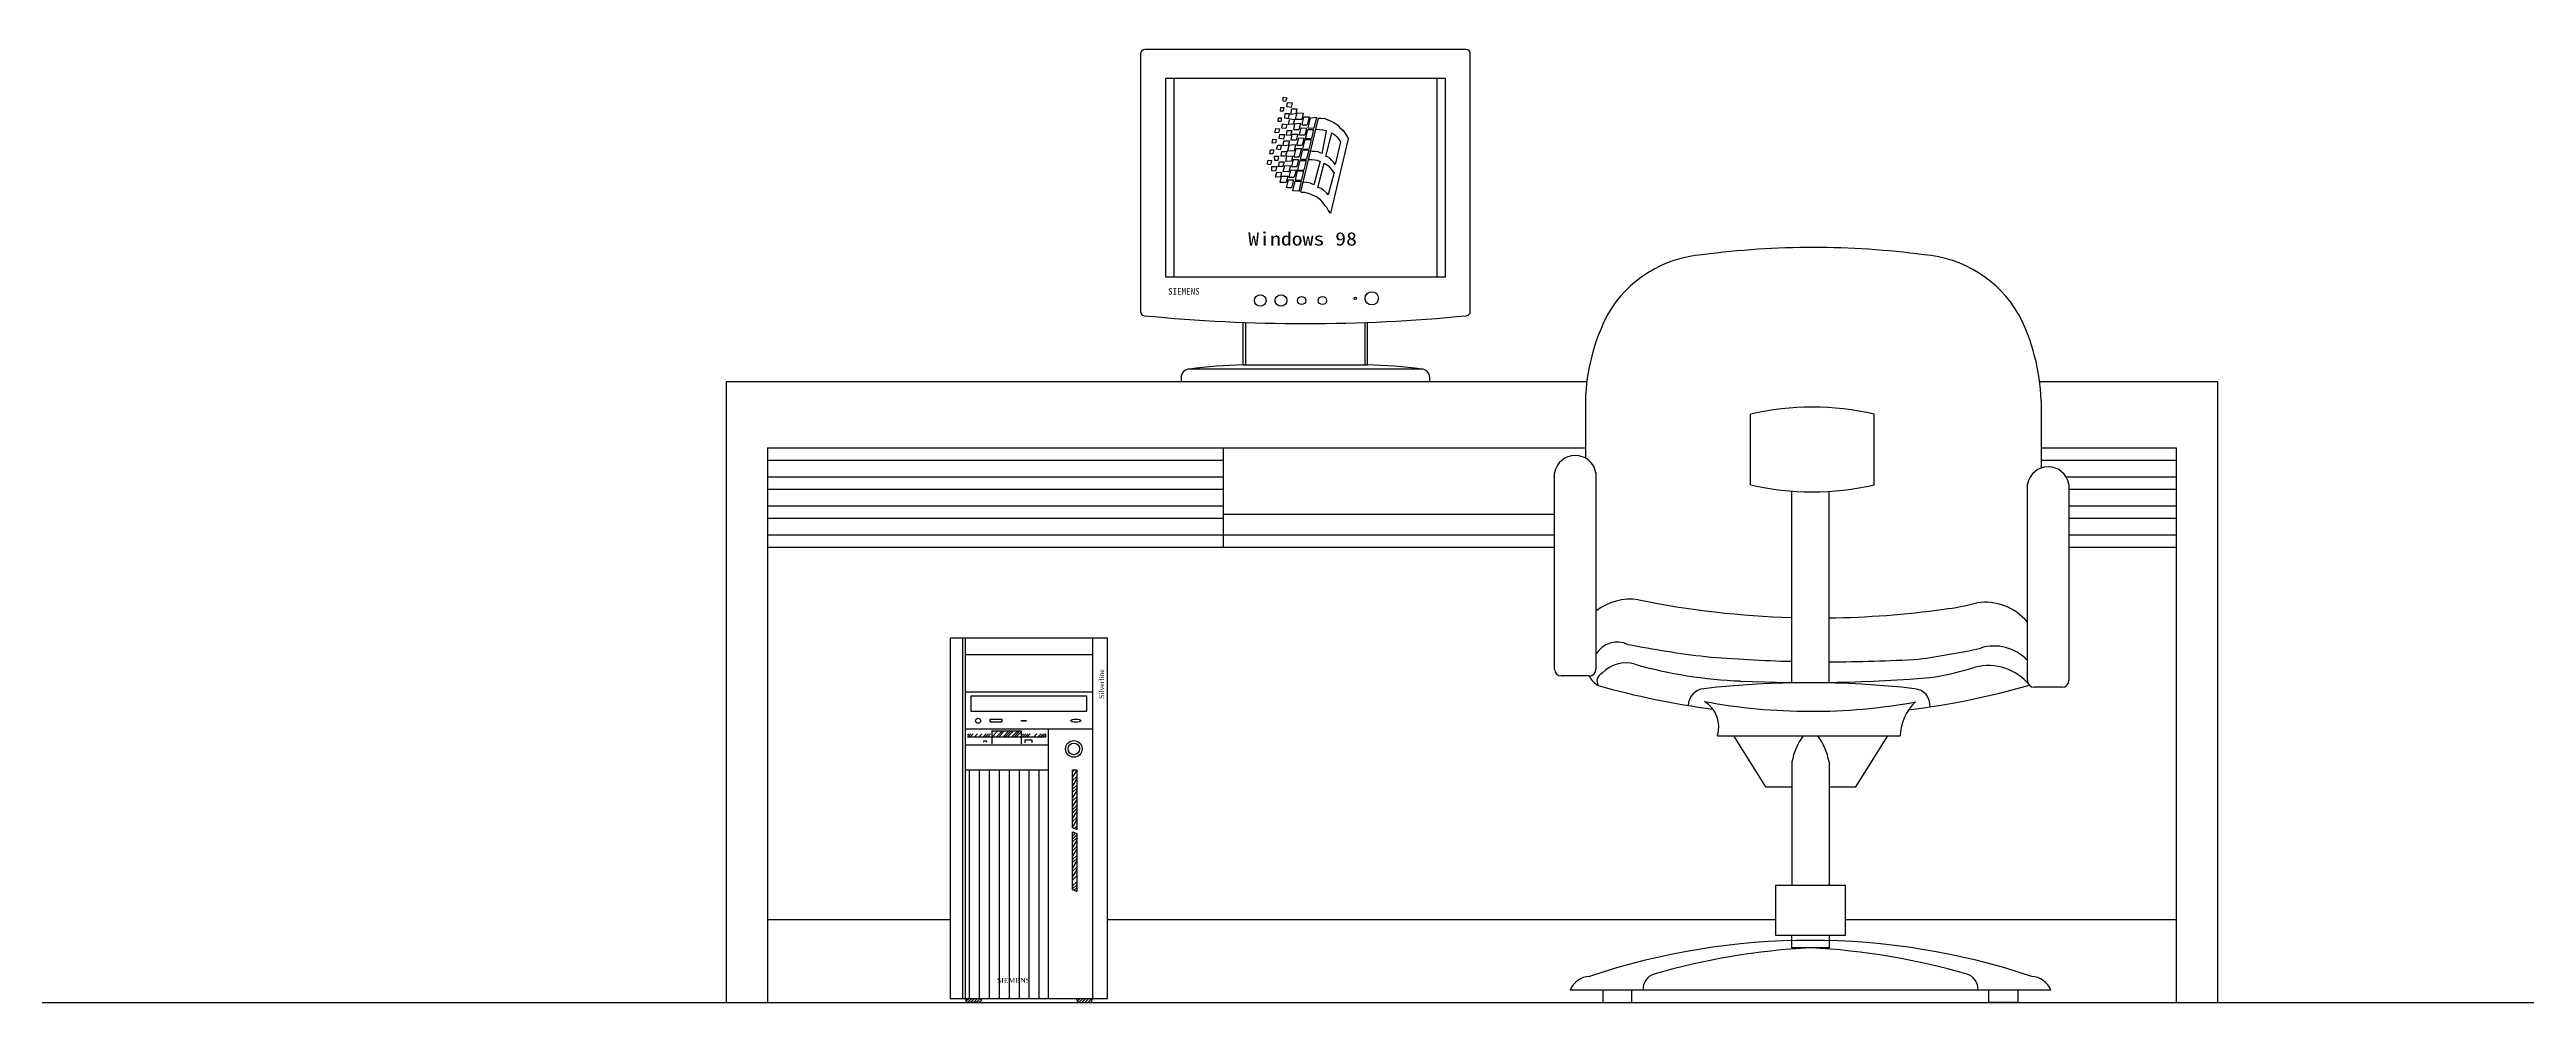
# Model space of a CAD drawing. Header units: inches. Extents: x 6.9 to 49.4, y 11.8 to 36.5.
# Drawn here: x 21.886 to 24.876, y 22.424 to 23.575 of the extents above; entities that cross this region are included whole.
import ezdxf
from ezdxf.enums import TextEntityAlignment as Align

# ---------------------------------------------------------------- set-up
doc = ezdxf.new("R2010")
doc.units = ezdxf.units.IN
doc.header["$MEASUREMENT"] = 0
doc.layers.add('02', color=2, linetype='Continuous')
doc.layers.add('1', color=1, linetype='Continuous')
doc.styles.add('STYLE1', font='SimSun.ttf')
doc.styles.add('STYLE2', font='')
doc.styles.add('STYLE4', font='dutcheb.ttf')
doc.styles.get('STYLE2').set_extended_font_data('SimHei')

msp = doc.modelspace()

# ---------------------------------------------------------------- linework, layer by layer
at = {"layer": '02'}
for p, q in [((23.2031, 23.5699), (23.2031, 23.2585)), ((23.5961, 23.5749), (23.2081, 23.5749)), ((23.6011, 23.2585), (23.6011, 23.5699)), ((23.2331, 23.5399), (23.2331, 23.2999)), ((23.5711, 23.5399), (23.2331, 23.5399)), ((23.2431, 23.5399), (23.2431, 23.2999)), ((23.5611, 23.2999), (23.5611, 23.5399)), ((23.5711, 23.2999), (23.5711, 23.5399)), ((23.3719, 23.5006), (23.3724, 23.505)), ((23.3753, 23.5004), (23.3719, 23.5006)), ((23.3724, 23.505), (23.3761, 23.505)), ((23.3751, 23.5126), (23.3753, 23.5172)), ((23.3782, 23.5122), (23.3751, 23.5126)), ((23.3753, 23.5172), (23.3795, 23.5166)), ((23.3761, 23.505), (23.3753, 23.5004)), ((23.3772, 23.4922), (23.3778, 23.4977)), ((23.3778, 23.4977), (23.3824, 23.4977)), ((23.3795, 23.5166), (23.3782, 23.5122)), ((23.3797, 23.5055), (23.3806, 23.5109)), ((23.3848, 23.505), (23.3797, 23.5055)), ((23.3806, 23.5109), (23.386, 23.5107)), ((23.3824, 23.4977), (23.3814, 23.4922)), ((23.3845, 23.4966), (23.3856, 23.5032)), ((23.3906, 23.4971), (23.3845, 23.4966)), ((23.386, 23.5107), (23.3848, 23.505)), ((23.3856, 23.5032), (23.3919, 23.5032)), ((23.3902, 23.4902), (23.3921, 23.4985)), ((23.3919, 23.5032), (23.3906, 23.4971)), ((23.3921, 23.4985), (23.3995, 23.4979)), ((23.3995, 23.4979), (23.3976, 23.4904)), ((23.3619, 23.462), (23.3629, 23.4666)), ((23.3629, 23.4666), (23.3669, 23.4664)), ((23.3652, 23.4748), (23.3663, 23.4794)), ((23.3696, 23.4744), (23.3652, 23.4748)), ((23.3663, 23.4794), (23.3707, 23.4792)), ((23.369, 23.488), (23.3694, 23.4924)), ((23.3726, 23.488), (23.369, 23.488)), ((23.3694, 23.4924), (23.3734, 23.4924)), ((23.3707, 23.4792), (23.3696, 23.4744)), ((23.3705, 23.4673), (23.3711, 23.4723)), ((23.3755, 23.4666), (23.3705, 23.4673)), ((23.3711, 23.4723), (23.3768, 23.4721)), ((23.3734, 23.4924), (23.3726, 23.488)), ((23.3738, 23.4799), (23.3745, 23.4851)), ((23.3785, 23.4794), (23.3738, 23.4799)), ((23.3745, 23.4851), (23.3795, 23.4845)), ((23.3768, 23.4721), (23.3755, 23.4666)), ((23.389, 23.4899), (23.3772, 23.4922)), ((23.3795, 23.4845), (23.3785, 23.4794)), ((23.3791, 23.4715), (23.3801, 23.4773)), ((23.3841, 23.4712), (23.3791, 23.4715)), ((23.3801, 23.4773), (23.3858, 23.4771)), ((23.3816, 23.4843), (23.3829, 23.4899)), ((23.3961, 23.4855), (23.3816, 23.4843)), ((23.3858, 23.4771), (23.3841, 23.4712)), ((23.385, 23.4654), (23.3862, 23.4725)), ((23.3862, 23.4725), (23.3929, 23.4725)), ((23.389, 23.4899), (23.3871, 23.4843)), ((23.3879, 23.4778), (23.3894, 23.4855)), ((23.3942, 23.478), (23.3879, 23.4778)), ((23.3976, 23.4904), (23.3902, 23.4902)), ((23.3929, 23.4725), (23.3911, 23.4654)), ((23.3919, 23.4593), (23.3941, 23.4682)), ((23.3941, 23.4682), (23.4003, 23.468)), ((23.3961, 23.4855), (23.3942, 23.478)), ((23.395, 23.4717), (23.3971, 23.4803)), ((23.395, 23.4717), (23.4012, 23.4717)), ((23.3965, 23.4032), (23.4178, 23.4919)), ((23.3971, 23.4803), (23.4033, 23.4801)), ((23.398, 23.4839), (23.4003, 23.4936)), ((23.398, 23.4839), (23.4042, 23.4838)), ((23.4003, 23.468), (23.3981, 23.4592)), ((23.4003, 23.4936), (23.4066, 23.4936)), ((23.4033, 23.4801), (23.4012, 23.4717)), ((23.4021, 23.4674), (23.4048, 23.4785)), ((23.4021, 23.4674), (23.4093, 23.4674)), ((23.4066, 23.4936), (23.4042, 23.4838)), ((23.4048, 23.4785), (23.4119, 23.4783)), ((23.4052, 23.4804), (23.4081, 23.4923)), ((23.4052, 23.4804), (23.4123, 23.4798)), ((23.4081, 23.4923), (23.412, 23.4927)), ((23.4119, 23.4783), (23.4093, 23.4674)), ((23.412, 23.4927), (23.4155, 23.4933)), ((23.4155, 23.4933), (23.4123, 23.4798)), ((23.4147, 23.4789), (23.4233, 23.4781)), ((23.4162, 23.4934), (23.4162, 23.4934)), ((23.4178, 23.4919), (23.4206, 23.4919)), ((23.4206, 23.4919), (23.4254, 23.4915)), ((23.427, 23.4761), (23.4217, 23.4492)), ((23.4233, 23.4781), (23.4273, 23.4772)), ((23.4254, 23.4915), (23.4284, 23.4903)), ((23.4266, 23.4457), (23.4339, 23.4742)), ((23.4273, 23.4772), (23.427, 23.4761)), ((23.4284, 23.4903), (23.433, 23.4885)), ((23.4537, 23.4669), (23.4323, 23.3773)), ((23.433, 23.4885), (23.4364, 23.4866)), ((23.4339, 23.4742), (23.4374, 23.4719)), ((23.4364, 23.4866), (23.441, 23.4834)), ((23.4374, 23.4719), (23.4401, 23.4694)), ((23.4401, 23.4694), (23.442, 23.4669)), ((23.441, 23.4834), (23.4436, 23.4804)), ((23.442, 23.4669), (23.4438, 23.4648)), ((23.4436, 23.4804), (23.4472, 23.4774)), ((23.4472, 23.4774), (23.4493, 23.4745)), ((23.4493, 23.4745), (23.4518, 23.471)), ((23.4518, 23.471), (23.4535, 23.468)), ((23.4535, 23.468), (23.4537, 23.4669)), ((23.3558, 23.4364), (23.3572, 23.4412)), ((23.3572, 23.4412), (23.3612, 23.441)), ((23.3593, 23.449), (23.36, 23.4538)), ((23.3629, 23.449), (23.3593, 23.449)), ((23.3612, 23.441), (23.3598, 23.4358)), ((23.36, 23.4538), (23.364, 23.4536)), ((23.3659, 23.4624), (23.3619, 23.462)), ((23.364, 23.4536), (23.3629, 23.449)), ((23.365, 23.441), (23.3648, 23.4463)), ((23.3648, 23.4463), (23.3696, 23.4461)), ((23.3686, 23.441), (23.365, 23.441)), ((23.3669, 23.4664), (23.3659, 23.4624)), ((23.3673, 23.4545), (23.3686, 23.4593)), ((23.3717, 23.4536), (23.3673, 23.4545)), ((23.3686, 23.4593), (23.3732, 23.4593)), ((23.3696, 23.4461), (23.3686, 23.441)), ((23.3694, 23.4337), (23.3707, 23.4393)), ((23.3707, 23.4393), (23.3764, 23.4391)), ((23.3732, 23.4593), (23.3717, 23.4536)), ((23.3728, 23.4461), (23.3738, 23.4519)), ((23.378, 23.4463), (23.3728, 23.4461)), ((23.3738, 23.4519), (23.3795, 23.4517)), ((23.3764, 23.4391), (23.3749, 23.4337)), ((23.3753, 23.4587), (23.3761, 23.4645)), ((23.39, 23.4599), (23.3753, 23.4587)), ((23.3761, 23.4645), (23.3829, 23.4645)), ((23.3795, 23.4517), (23.378, 23.4463)), ((23.3785, 23.4398), (23.3797, 23.4465)), ((23.3854, 23.44), (23.3785, 23.4398)), ((23.3797, 23.4465), (23.3866, 23.4463)), ((23.3803, 23.4521), (23.3829, 23.4599)), ((23.3883, 23.4524), (23.3803, 23.4521)), ((23.3829, 23.4645), (23.3812, 23.4587)), ((23.3911, 23.4654), (23.385, 23.4654)), ((23.3866, 23.4463), (23.3854, 23.44)), ((23.3856, 23.4335), (23.3877, 23.442)), ((23.3877, 23.442), (23.3939, 23.442)), ((23.39, 23.4599), (23.3883, 23.4524)), ((23.3886, 23.4455), (23.391, 23.4554)), ((23.3886, 23.4455), (23.3947, 23.4453)), ((23.391, 23.4554), (23.3972, 23.4552)), ((23.3939, 23.442), (23.3918, 23.4336)), ((23.3919, 23.4593), (23.3981, 23.4592)), ((23.3929, 23.4296), (23.3957, 23.441)), ((23.3972, 23.4552), (23.3947, 23.4453)), ((23.3957, 23.441), (23.403, 23.4409)), ((23.396, 23.4424), (23.3988, 23.4537)), ((23.396, 23.4424), (23.4034, 23.4426)), ((23.3988, 23.4537), (23.406, 23.4535)), ((23.399, 23.4548), (23.4018, 23.4661)), ((23.399, 23.4548), (23.4063, 23.4546)), ((23.403, 23.4409), (23.4003, 23.4296)), ((23.4017, 23.4661), (23.409, 23.4659)), ((23.406, 23.4535), (23.4034, 23.4426)), ((23.4058, 23.442), (23.4098, 23.4421)), ((23.409, 23.4659), (23.4063, 23.4546)), ((23.4102, 23.4519), (23.4082, 23.452)), ((23.4098, 23.4421), (23.4135, 23.4418)), ((23.4135, 23.4519), (23.4102, 23.4519)), ((23.4108, 23.4659), (23.4109, 23.4659)), ((23.4197, 23.4402), (23.4123, 23.4113)), ((23.4176, 23.4515), (23.4135, 23.4519)), ((23.4135, 23.4418), (23.4162, 23.4414)), ((23.4162, 23.4414), (23.4192, 23.4402)), ((23.4171, 23.4083), (23.4247, 23.4375)), ((23.4199, 23.4503), (23.4176, 23.4515)), ((23.4192, 23.4402), (23.4197, 23.4402)), ((23.4217, 23.4492), (23.4199, 23.4503)), ((23.4247, 23.4375), (23.4268, 23.4363)), ((23.4289, 23.4455), (23.4266, 23.4457)), ((23.4316, 23.4437), (23.4289, 23.4455)), ((23.4337, 23.4414), (23.4316, 23.4437)), ((23.4364, 23.4384), (23.4337, 23.4414)), ((23.4381, 23.4361), (23.4364, 23.4384)), ((23.4443, 23.4634), (23.4381, 23.4361)), ((23.4438, 23.4648), (23.4443, 23.4634)), ((23.3598, 23.4358), (23.3558, 23.4364)), ((23.3614, 23.4282), (23.3617, 23.4337)), ((23.3661, 23.428), (23.3614, 23.4282)), ((23.3617, 23.4337), (23.3675, 23.4335)), ((23.3659, 23.4209), (23.3675, 23.4267)), ((23.3719, 23.4211), (23.3659, 23.4209)), ((23.3675, 23.4335), (23.3661, 23.428)), ((23.3675, 23.4267), (23.3734, 23.4265)), ((23.3749, 23.4337), (23.3694, 23.4337)), ((23.3717, 23.4142), (23.3734, 23.4221)), ((23.3787, 23.4142), (23.3717, 23.4142)), ((23.3734, 23.4265), (23.3719, 23.4211)), ((23.3734, 23.4221), (23.3808, 23.4219)), ((23.3753, 23.4274), (23.3772, 23.4347)), ((23.382, 23.4272), (23.3753, 23.4274)), ((23.3772, 23.4347), (23.3839, 23.4343)), ((23.3808, 23.4219), (23.3787, 23.4142)), ((23.3793, 23.4077), (23.3818, 23.4177)), ((23.3854, 23.4077), (23.3793, 23.4077)), ((23.3818, 23.4177), (23.3878, 23.4175)), ((23.3839, 23.4343), (23.382, 23.4272)), ((23.3825, 23.4208), (23.3846, 23.4293)), ((23.3825, 23.4208), (23.3886, 23.4206)), ((23.3846, 23.4293), (23.4003, 23.4296)), ((23.3878, 23.4175), (23.3854, 23.4077)), ((23.3856, 23.4335), (23.3918, 23.4336)), ((23.3867, 23.4041), (23.3896, 23.416)), ((23.3908, 23.4293), (23.3886, 23.4206)), ((23.3896, 23.416), (23.397, 23.4158)), ((23.3899, 23.4172), (23.3926, 23.4282)), ((23.3899, 23.4172), (23.3974, 23.4175)), ((23.3926, 23.4282), (23.3999, 23.4282)), ((23.397, 23.4158), (23.3941, 23.4036)), ((23.3999, 23.4282), (23.3974, 23.4175)), ((23.3992, 23.4147), (23.3999, 23.4147)), ((23.3994, 23.4147), (23.4003, 23.4147)), ((23.4038, 23.4145), (23.3994, 23.4147)), ((23.4084, 23.4134), (23.4038, 23.4145)), ((23.4105, 23.4122), (23.4084, 23.4134)), ((23.4123, 23.4113), (23.4105, 23.4122)), ((23.421, 23.4069), (23.4171, 23.4083)), ((23.4238, 23.4049), (23.421, 23.4069)), ((23.4268, 23.4363), (23.4298, 23.4345)), ((23.4367, 23.4262), (23.4295, 23.3993)), ((23.4298, 23.4345), (23.4332, 23.4306)), ((23.4332, 23.4306), (23.4353, 23.4274)), ((23.4353, 23.4274), (23.4367, 23.4262)), ((23.3941, 23.4037), (23.3867, 23.4041)), ((23.3971, 23.4021), (23.3965, 23.4032)), ((23.4015, 23.4021), (23.3971, 23.4021)), ((23.4052, 23.4012), (23.4015, 23.4021)), ((23.4089, 23.4), (23.4052, 23.4012)), ((23.4116, 23.3987), (23.4089, 23.4)), ((23.4153, 23.3968), (23.4116, 23.3987)), ((23.4201, 23.3934), (23.4153, 23.3968)), ((23.4231, 23.3902), (23.4201, 23.3934)), ((23.4256, 23.3867), (23.4231, 23.3902)), ((23.4279, 23.4016), (23.4238, 23.4049)), ((23.4279, 23.384), (23.4256, 23.3867)), ((23.4295, 23.3993), (23.4279, 23.4016)), ((23.4295, 23.381), (23.4279, 23.384)), ((23.4323, 23.3773), (23.4295, 23.381)), ((23.5711, 23.2999), (23.2331, 23.2999)), ((23.3271, 23.1939), (23.3271, 23.2455)), ((23.3301, 23.1939), (23.3301, 23.2454)), ((23.4741, 23.1939), (23.4741, 23.2454)), ((23.4771, 23.1939), (23.4771, 23.2455)), ((22.7029, 23.1739), (23.7417, 23.1739)), ((22.7029, 23.1739), (22.7029, 22.4239)), ((23.2521, 23.1789), (23.2521, 23.1739)), ((23.5421, 23.1889), (23.2621, 23.1889)), ((23.3271, 23.1939), (23.4771, 23.1939)), ((23.5521, 23.1739), (23.5521, 23.1789)), ((24.2881, 23.1739), (24.5029, 23.1739)), ((24.5029, 23.1739), (24.5029, 22.4239)), ((23.7399, 23.1509), (23.7399, 23.0815)), ((24.2899, 23.1509), (24.2899, 23.0695)), ((23.9394, 23.0492), (23.9394, 23.1344)), ((24.0884, 23.0492), (24.0884, 23.1344)), ((22.7529, 23.0939), (23.7399, 23.0939)), ((22.7529, 23.0939), (22.7529, 22.4239)), ((22.7529, 23.0789), (23.3029, 23.0789)), ((23.3029, 23.0939), (23.3029, 22.9739)), ((24.2899, 23.0939), (24.4529, 23.0939)), ((24.2899, 23.0789), (24.4529, 23.0789)), ((24.4529, 23.0939), (24.4529, 22.4239)), ((22.7529, 23.0589), (23.3029, 23.0589)), ((23.7027, 22.8264), (23.7027, 23.0638)), ((23.7527, 23.0638), (23.7527, 22.8264)), ((24.2735, 22.8127), (24.2735, 23.0502)), ((24.3202, 23.0589), (24.4529, 23.0589)), ((24.3235, 23.0502), (24.3235, 22.8127)), ((22.7529, 23.0439), (23.3029, 23.0439)), ((22.7529, 23.0239), (23.3029, 23.0239)), ((23.9893, 22.8105), (23.9893, 23.0418)), ((24.034, 22.8105), (24.034, 23.0408)), ((24.3235, 23.0439), (24.4529, 23.0439)), ((24.3235, 23.0239), (24.4529, 23.0239)), ((22.7529, 23.0089), (23.3029, 23.0089)), ((22.7529, 22.9889), (23.7027, 22.9889)), ((23.3029, 23.0139), (23.7027, 23.0139)), ((24.3235, 23.0089), (24.4529, 23.0089)), ((24.3235, 22.9889), (24.4529, 22.9889)), ((22.7529, 22.9739), (23.7027, 22.9739)), ((24.3235, 22.9739), (24.4529, 22.9739)), ((22.9734, 22.8639), (22.9734, 22.4289)), ((23.1634, 22.8639), (22.9734, 22.8639)), ((22.9884, 22.8639), (22.9884, 22.4289)), ((22.9914, 22.8639), (22.9914, 22.4289)), ((23.1454, 22.8439), (22.9914, 22.8439)), ((23.1454, 22.4289), (23.1454, 22.8639)), ((23.1634, 22.4289), (23.1634, 22.8639)), ((23.7447, 22.8184), (23.7107, 22.8184)), ((23.1454, 22.7989), (22.9914, 22.7989)), ((23.1384, 22.7939), (22.9984, 22.7939)), ((22.9984, 22.7939), (22.9984, 22.7759)), ((23.1384, 22.7759), (23.1384, 22.7939)), ((24.3155, 22.8047), (24.2815, 22.8047)), ((23.1454, 22.7539), (22.9914, 22.7539)), ((22.9984, 22.7759), (23.1384, 22.7759)), ((23.0362, 22.7658), (23.0212, 22.7658)), ((23.0212, 22.7658), (23.0212, 22.7628)), ((23.0212, 22.7628), (23.0362, 22.7628)), ((23.0235, 22.7445), (23.031, 22.7519)), ((23.0238, 22.7519), (23.0238, 22.7365)), ((23.0238, 22.7519), (23.0591, 22.7519)), ((23.0238, 22.75), (23.0257, 22.7519)), ((23.0289, 22.7445), (23.0363, 22.7519)), ((23.0315, 22.7445), (23.039, 22.7519)), ((23.0362, 22.7628), (23.0362, 22.7658)), ((23.0368, 22.7445), (23.0443, 22.7519)), ((23.0395, 22.7445), (23.0469, 22.7519)), ((23.0421, 22.7445), (23.0496, 22.7519)), ((23.0474, 22.7445), (23.0549, 22.7519)), ((23.0501, 22.7445), (23.0575, 22.7519)), ((23.0527, 22.7445), (23.0591, 22.7508)), ((23.0591, 22.7519), (23.0591, 22.7365)), ((23.0914, 22.7539), (23.0914, 22.4289)), ((22.9914, 22.735), (23.0914, 22.735)), ((22.9944, 22.7472), (22.9957, 22.7485)), ((22.9944, 22.7445), (22.9984, 22.7485)), ((23.0884, 22.7445), (22.9944, 22.7445)), ((22.997, 22.7445), (23.001, 22.7485)), ((23.0023, 22.7445), (23.0063, 22.7485)), ((23.0076, 22.7445), (23.0116, 22.7485)), ((23.0129, 22.7445), (23.0169, 22.7485)), ((23.0176, 22.7395), (23.0135, 22.7395)), ((23.0135, 22.7395), (23.0135, 22.7383)), ((23.0156, 22.7445), (23.0196, 22.7485)), ((23.0176, 22.7383), (23.0176, 22.7395)), ((23.0182, 22.7445), (23.0222, 22.7485)), ((23.058, 22.7445), (23.062, 22.7485)), ((23.0607, 22.7445), (23.0647, 22.7485)), ((23.0633, 22.7445), (23.0673, 22.7485)), ((23.0722, 22.7409), (23.0636, 22.7409)), ((23.0636, 22.7409), (23.0636, 22.7374)), ((23.066, 22.7445), (23.07, 22.7485)), ((23.0722, 22.7374), (23.0722, 22.7409)), ((23.0739, 22.7445), (23.0779, 22.7485)), ((23.0792, 22.7445), (23.0832, 22.7485)), ((23.0819, 22.7445), (23.0859, 22.7485)), ((23.0845, 22.7445), (23.0884, 22.7483)), ((23.0872, 22.7445), (23.0884, 22.7457)), ((23.0884, 22.7485), (23.0884, 22.7445)), ((23.8993, 22.746), (24.12, 22.746)), ((23.9188, 22.746), (23.9575, 22.6845)), ((24.0663, 22.6845), (24.105, 22.746)), ((22.9914, 22.705), (23.0914, 22.705)), ((22.9964, 22.705), (22.9964, 22.4289)), ((23.0084, 22.705), (23.0084, 22.4289)), ((23.0204, 22.705), (23.0204, 22.4289)), ((23.0324, 22.705), (23.0324, 22.4289)), ((23.0444, 22.705), (23.0444, 22.4289)), ((23.0564, 22.705), (23.0564, 22.4289)), ((23.0684, 22.705), (23.0684, 22.4289)), ((23.0804, 22.705), (23.0804, 22.4289)), ((23.121, 22.7026), (23.1233, 22.705)), ((23.121, 22.705), (23.126, 22.705)), ((23.121, 22.635), (23.121, 22.705)), ((23.121, 22.6955), (23.126, 22.7041)), ((23.121, 22.692), (23.126, 22.697)), ((23.121, 22.6849), (23.126, 22.6935)), ((23.126, 22.705), (23.126, 22.633)), ((23.9893, 22.7145), (23.9893, 22.5651)), ((24.034, 22.7145), (24.034, 22.5651)), ((23.121, 22.6814), (23.126, 22.6864)), ((23.121, 22.6779), (23.126, 22.6829)), ((23.121, 22.6708), (23.126, 22.6793)), ((23.121, 22.6673), (23.126, 22.6723)), ((23.121, 22.6602), (23.126, 22.6687)), ((23.121, 22.6567), (23.126, 22.6617)), ((23.9575, 22.6845), (23.9893, 22.6845)), ((24.034, 22.6845), (24.0663, 22.6845)), ((23.121, 22.6531), (23.126, 22.6581)), ((23.121, 22.6461), (23.126, 22.6546)), ((23.121, 22.6425), (23.126, 22.6475)), ((23.121, 22.6354), (23.126, 22.644)), ((23.126, 22.633), (23.121, 22.635)), ((23.121, 22.56), (23.121, 22.63)), ((23.121, 22.63), (23.126, 22.628)), ((23.121, 22.6284), (23.1221, 22.6295)), ((23.1232, 22.6341), (23.126, 22.6369)), ((23.1257, 22.6331), (23.126, 22.6334)), ((23.121, 22.6248), (23.1246, 22.6285)), ((23.121, 22.6213), (23.126, 22.6263)), ((23.121, 22.6178), (23.126, 22.6228)), ((23.121, 22.6107), (23.126, 22.6192)), ((23.121, 22.6072), (23.126, 22.6122)), ((23.121, 22.6001), (23.126, 22.6086)), ((23.121, 22.5966), (23.126, 22.6016)), ((23.126, 22.628), (23.126, 22.558)), ((23.121, 22.593), (23.126, 22.598)), ((23.121, 22.5859), (23.126, 22.5945)), ((23.121, 22.5824), (23.126, 22.5874)), ((23.121, 22.5753), (23.126, 22.5839)), ((23.121, 22.5718), (23.126, 22.5768)), ((23.121, 22.5647), (23.126, 22.5697)), ((23.121, 22.5612), (23.126, 22.5662)), ((23.126, 22.558), (23.121, 22.56)), ((23.1226, 22.5593), (23.126, 22.5627)), ((23.1251, 22.5583), (23.126, 22.5591)), ((24.054, 22.5651), (23.9693, 22.5651)), ((23.9693, 22.5651), (23.9693, 22.5051)), ((24.054, 22.5051), (24.054, 22.5651)), ((22.9734, 22.5239), (22.7529, 22.5239)), ((23.9693, 22.5239), (23.1634, 22.5239)), ((24.4529, 22.5239), (24.054, 22.5239)), ((23.9693, 22.5051), (24.054, 22.5051)), ((23.9893, 22.4901), (23.9893, 22.5051)), ((24.034, 22.4901), (23.9893, 22.4901)), ((24.034, 22.5051), (24.034, 22.4901)), ((22.9734, 22.4289), (23.1634, 22.4289)), ((22.9934, 22.4239), (22.9914, 22.4289)), ((22.9917, 22.4284), (22.9922, 22.4289)), ((22.9927, 22.4258), (22.9958, 22.4289)), ((23.0094, 22.4239), (22.9934, 22.4239)), ((22.9943, 22.4239), (22.9993, 22.4289)), ((22.9978, 22.4239), (23.0028, 22.4289)), ((23.0014, 22.4239), (23.0064, 22.4289)), ((23.0049, 22.4239), (23.0099, 22.4289)), ((23.0085, 22.4239), (23.0101, 22.4256)), ((23.0114, 22.4289), (23.0094, 22.4239)), ((23.1254, 22.4289), (23.1274, 22.4239)), ((23.1258, 22.4281), (23.1266, 22.4289)), ((23.1268, 22.4256), (23.1301, 22.4289)), ((23.1274, 22.4239), (23.1434, 22.4239)), ((23.1287, 22.4239), (23.1337, 22.4289)), ((23.1322, 22.4239), (23.1372, 22.4289)), ((23.1357, 22.4239), (23.1407, 22.4289)), ((23.1393, 22.4239), (23.1443, 22.4289)), ((23.1428, 22.4239), (23.1438, 22.425)), ((23.1434, 22.4239), (23.1454, 22.4289)), ((24.3017, 22.4389), (23.7216, 22.4389)), ((23.7612, 22.4389), (23.7612, 22.4239)), ((23.7612, 22.4239), (23.7962, 22.4239)), ((23.7962, 22.4239), (23.7962, 22.4389)), ((24.2268, 22.4239), (24.2268, 22.4389)), ((24.2618, 22.4239), (24.2268, 22.4239)), ((24.2618, 22.4389), (24.2618, 22.4239))]:
    msp.add_line(p, q, dxfattribs=at)
for centre, radius in [((23.3476, 23.2718), 0.007), ((23.3726, 23.2718), 0.007), ((23.3976, 23.2718), 0.005), ((23.4226, 23.2718), 0.005), ((23.4623, 23.2744), 0.0015), ((23.4821, 23.2744), 0.008), ((23.007, 22.7642), 0.003), ((23.1226, 22.7302), 0.01), ((23.1226, 22.7302), 0.007)]:
    msp.add_circle(centre, radius, dxfattribs=at)
for centre, radius, start, end in [((23.2081, 23.5699), 0.005, 90, 180), ((23.5961, 23.5699), 0.005, 0, 90), ((23.8918, 23.1832), 0.1441, 94.1141, 149.9619), ((24.0149, 22.3239), 1.0119, 82.423, 97.577), ((24.138, 23.1832), 0.1441, 30.0381, 85.8859), ((23.2081, 23.2585), 0.005, 180, 264.3773), ((23.5961, 23.2585), 0.005, 275.6227, 0), ((23.4021, 25.229), 1.9851, 264.3773, 275.6227), ((23.9831, 23.1435), 0.2433, 152.6148, 178.2622), ((24.0467, 23.1435), 0.2433, 1.7378, 27.3852), ((23.2621, 23.1789), 0.01, 90, 180), ((23.3425, 22.5695), 0.6247, 91.4076, 97.3898), ((23.4618, 22.5695), 0.6247, 82.6102, 88.5924), ((23.5421, 23.1789), 0.01, 0, 90), ((24.0139, 22.8178), 0.3253, 76.7581, 103.2419), ((23.7277, 23.0592), 0.0254, 10.4641, 169.5359), ((24.0139, 23.3659), 0.3253, 256.7581, 283.2419), ((24.2985, 23.0455), 0.0254, 10.4641, 169.5359), ((23.7944, 22.8439), 0.0672, 81.73, 128.4154), ((24.0211, 23.974), 1.0856, 258.4675, 268.3195), ((24.0211, 23.974), 1.0856, 270.6787, 278.0113), ((24.1407, 23.1749), 0.2777, 276.5655, 284.9801), ((24.2225, 22.8417), 0.0657, 39.0858, 98.8014), ((23.7786, 22.8288), 0.0304, 65.5394, 148.5572), ((24.0302, 24.0737), 1.2405, 258.888, 263.2818), ((24.035, 24.6068), 1.7714, 265.1477, 268.5235), ((24.0056, 23.8276), 0.9984, 277.8594, 282.2048), ((24.2334, 22.7999), 0.0546, 42.96, 107.8904), ((23.7107, 22.8264), 0.008, 180, 270), ((23.7447, 22.8264), 0.008, 270, 0), ((23.7683, 22.8295), 0.0261, 205.1668, 240.5374), ((23.764, 22.8122), 0.0101, 112.6602, 212.2553), ((23.7887, 22.7951), 0.0389, 73.5081, 137.1626), ((23.949, 23.3628), 0.551, 254.2811, 267.7198), ((24.01, 21.6806), 1.1295, 83.5309, 96.4691), ((24.0085, 24.5691), 1.7588, 267.3467, 274.9425), ((24.035, 24.6068), 1.7714, 269.9693, 273.4689), ((24.0955, 23.2047), 0.3931, 279.4446, 286.9837), ((24.2264, 22.7672), 0.0636, 38.853, 104.6321), ((24.2815, 22.8127), 0.008, 180, 270), ((24.3155, 22.8127), 0.008, 270, 0), ((24.0152, 23.7166), 0.9461, 254.0656, 262.6259), ((23.8847, 22.7824), 0.0206, 95.3269, 179.5584), ((24.0125, 23.476), 0.7004, 259.3884, 280.367), ((23.865, 22.7567), 0.036, 342.7107, 58.978), ((24.1764, 22.7452), 0.0564, 132.1748, 179.1729), ((24.0152, 23.7166), 0.9461, 276.9772, 285.9939), ((24.1354, 22.7824), 0.0206, 355.9479, 84.6731), ((24.0665, 22.7003), 0.0785, 144.3688, 169.6099), ((23.9568, 22.7003), 0.0785, 10.3901, 35.6312), ((24.0117, 21.6595), 0.8395, 71.4593, 108.5407), ((24.0593, 21.6294), 0.862, 93.1679, 105.9368), ((23.964, 21.6294), 0.862, 74.0632, 86.8321), ((23.7455, 22.4298), 0.0255, 91.7357, 159.1171), ((23.8291, 22.4396), 0.0197, 109.1535, 181.9812), ((24.1942, 22.4396), 0.0197, 358.0188, 70.8465), ((24.2778, 22.4298), 0.0255, 20.8829, 88.2643)]:
    msp.add_arc(centre, radius, start, end, dxfattribs=at)
for centre, major_axis, ratio in [((23.0622, 22.7642), (-0.00305, 0), 0.185097), ((23.1248, 22.7643), (-0.00611, 0), 0.303759)]:
    msp.add_ellipse(centre, major_axis=major_axis, ratio=ratio, dxfattribs=at)
at = {"layer": '1'}
msp.add_line((7.202, 22.4239), (27.5282, 22.4239), dxfattribs=at)

# ---------------------------------------------------------------- texts
at = {"layer": '02', "style": 'STYLE1', "width": 1.2}
msp.add_text('Windows 98', height=0.01608, dxfattribs=at).set_placement((23.333, 23.3382))
at = {"layer": '02', "style": 'STYLE2'}
msp.add_text('SIEMENS', height=0.008, dxfattribs=at).set_placement((23.2363, 23.2788))
at = {"layer": '02', "style": 'STYLE4'}
msp.add_text('Silverline', height=0.006, rotation=90, dxfattribs=at).set_placement((23.1591, 22.8085), align=Align.CENTER)
msp.add_text('SIEMBNS', height=0.006, dxfattribs=at).set_placement((23.0497, 22.4477), align=Align.CENTER)

doc.saveas('drawing.dxf')
